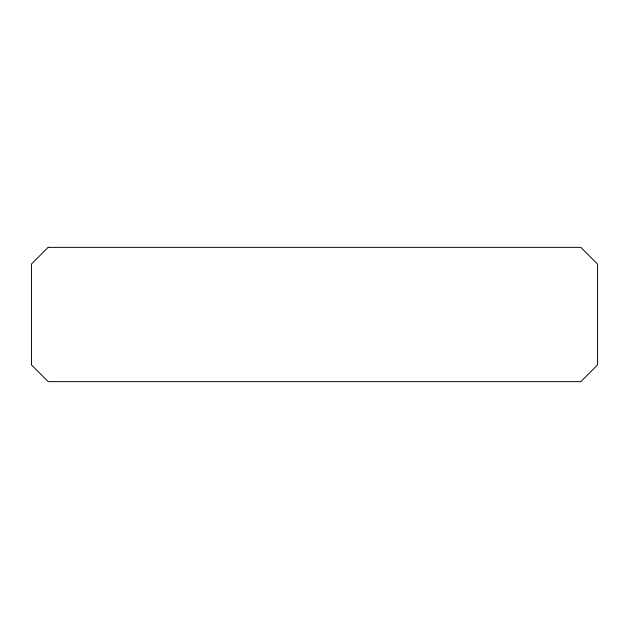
<?xml version="1.0" encoding="UTF-8"?>
<svg xmlns="http://www.w3.org/2000/svg" width="629" height="629" viewBox="0 0 629 629"><rect width="100%" height="100%" fill="white"/><g stroke="black" fill="none" stroke-linecap="round" stroke-linejoin="round"><path stroke-width="0.94" d="M48.166 247.362L31.45 264.078L31.45 364.922L48.166 381.638L580.834 381.638L597.55 364.922L597.55 264.078L580.834 247.362L48.166 247.362"/></g></svg>
